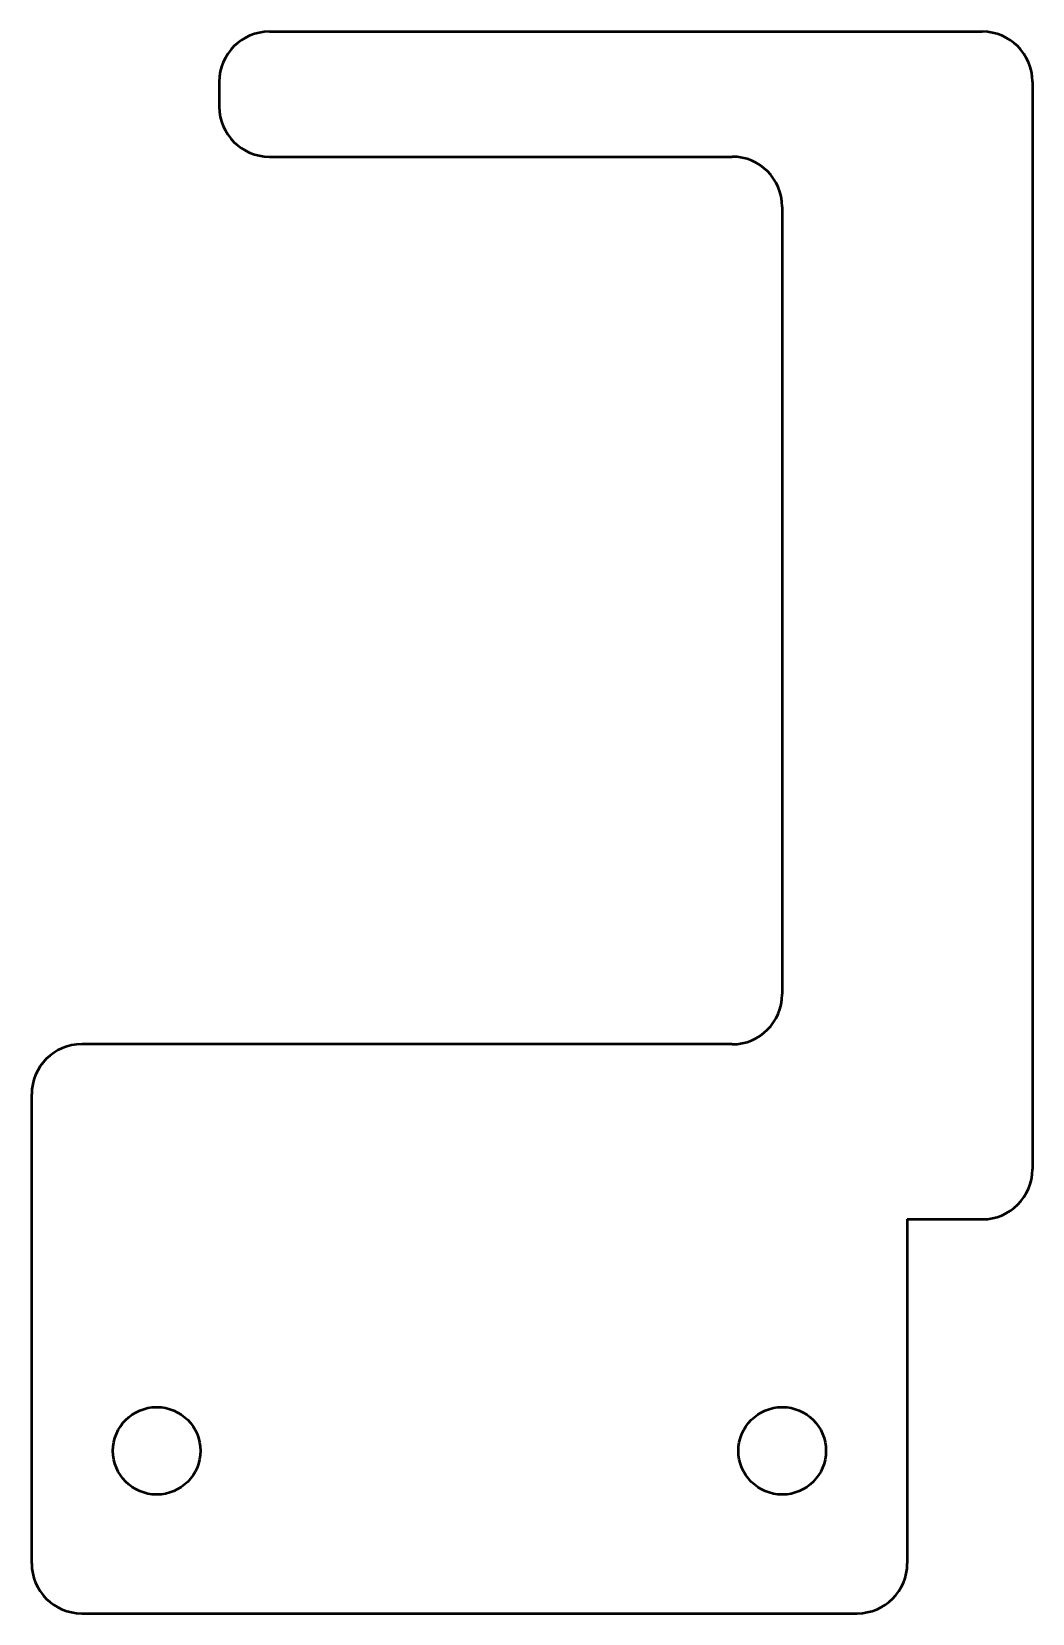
# Model space of a CAD drawing. Header units: millimetres. Extents: x 1 to 81, y 1 to 127.
import ezdxf

# ---------------------------------------------------------------- set-up
doc = ezdxf.new("R2010")
doc.units = ezdxf.units.MM
doc.layers.add('IV_INTERIOR_PROFILES', color=7, linetype='Continuous', lineweight=50)
doc.layers.add('IV_OUTER_PROFILE', color=7, linetype='Continuous', lineweight=50)

msp = doc.modelspace()

# ---------------------------------------------------------------- linework, layer by layer
at = {"layer": 'IV_INTERIOR_PROFILES'}
for centre in [(10.83, 13.83), (60.83, 13.83)]:
    msp.add_circle(centre, 3.5, dxfattribs=at)
at = {"layer": 'IV_OUTER_PROFILE'}
for p, q in [((19.83, 127.35), (76.83, 127.35)), ((15.83, 123.35), (15.83, 121.35)), ((80.83, 123.35), (80.83, 36.35)), ((19.83, 117.35), (56.83, 117.35)), ((60.83, 113.35), (60.83, 50.35)), ((56.83, 46.35), (4.83, 46.35)), ((0.83, 4.83), (0.83, 42.35)), ((70.83, 32.35), (70.83, 4.83)), ((70.83, 32.35), (76.83, 32.35)), ((4.83, 0.83), (66.83, 0.83))]:
    msp.add_line(p, q, dxfattribs=at)
for centre, start, end in [((19.83, 123.35), 90, 180), ((76.83, 123.35), 0, 90), ((19.83, 121.35), 180, 270), ((56.83, 113.35), 0, 90), ((56.83, 50.35), 270, 0), ((4.83, 42.35), 90, 180), ((76.83, 36.35), 270, 0), ((4.83, 4.83), 180, 270), ((66.83, 4.83), 270, 0)]:
    msp.add_arc(centre, 4, start, end, dxfattribs=at)

doc.saveas('drawing.dxf')
